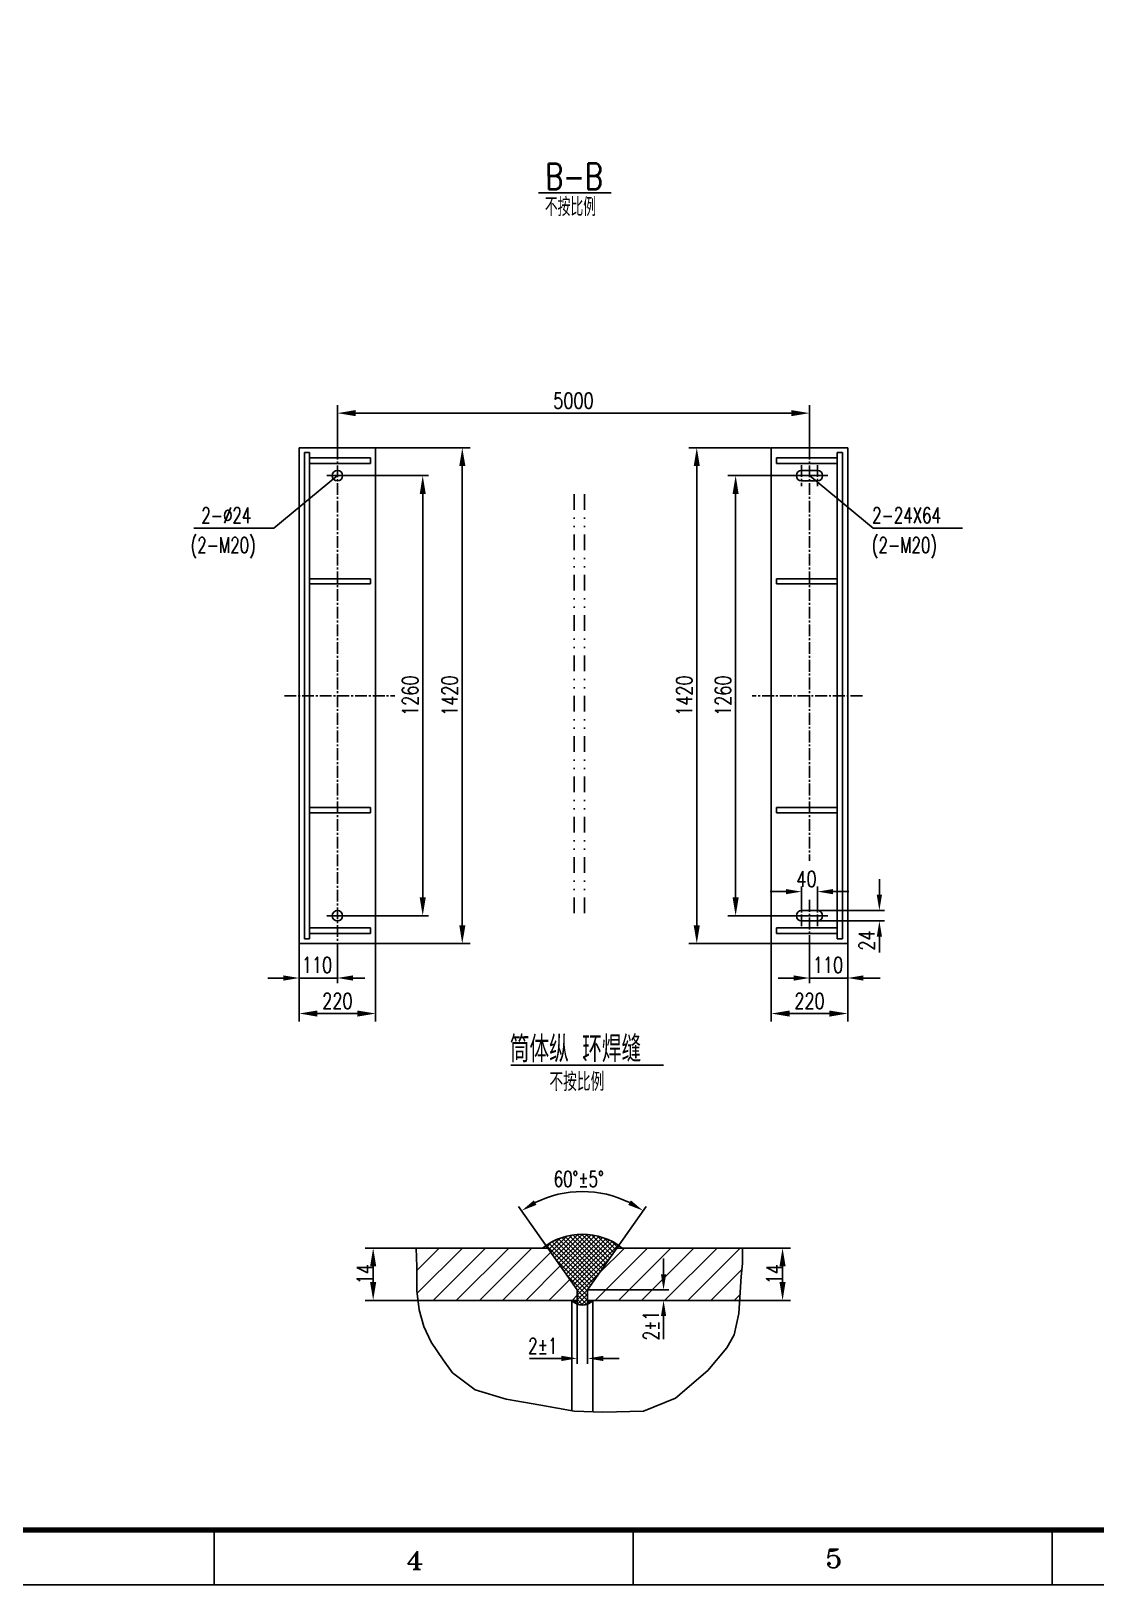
# Model space of a CAD drawing. Extents: x 0 to 1476, y -3 to 841.
# Drawn here: x 865.4 to 1068.6, y -2.5 to 294.1 of the extents above; entities that cross this region are included whole.
import ezdxf

# ---------------------------------------------------------------- set-up
doc = ezdxf.new("R2010")
doc.units = 0
doc.header["$LTSCALE"] = 3
doc.header["$MEASUREMENT"] = 0
for name, pattern in [('CENTER', [2, 1.25, -0.25, 0.25, -0.25]), ('CENTER2', [1.125, 0.75, -0.125, 0.125, -0.125]), ('DIVIDE', [1.25, 0.5, -0.25, 0, -0.25, 0, -0.25]), ('DIVIDEX2', [2.5, 1, -0.5, 0, -0.5, 0, -0.5])]:
    doc.linetypes.add(name, pattern=pattern)
doc.layers.get('0').update_dxf_attribs({"linetype": 'CONTINUOUS'})
doc.layers.get('DEFPOINTS').update_dxf_attribs({"linetype": 'CONTINUOUS'})
for name, color, linetype in [('1', 2, 'CONTINUOUS'), ('2', 1, 'CONTINUOUS'), ('3', 2, 'CENTER'), ('6', 6, 'DIVIDE'), ('BORDER', 7, 'CONTINUOUS')]:
    doc.layers.add(name, color=color, linetype=linetype)
doc.styles.add('HZTXT', font='romans', dxfattribs={"width": 0.75, "bigfont": 'HZTXT'})
doc.dimstyles.new('A', dxfattribs={"dimtxt": 3.5, "dimasz": 3.5, "dimexe": 1.5, "dimexo": 0.0625, "dimgap": 0.09, "dimtad": 1, "dimdec": 4, "dimzin": 0, "dimtxsty": 'HZTXT', "dimcen": 0.09, "dimclrd": 3, "dimclre": 3, "dimclrt": 3, "dimazin": 3, "dimtol": 1, "dimtp": 2, "dimtm": 2, "dimtfac": 0.571429, "dimtdec": 4, "dimtix": 1, "dimtofl": 0, "dimtmove": 0, "dimatfit": 3, "dimtolj": 1, "dimtzin": 0})

# ---------------------------------------------------------------- blocks, each defined once
blk = doc.blocks.new('*D81')
at = {"linetype": 'BYBLOCK'}
for p, q in [((1219.11, 463.33), (1219.11, 471.36)), ((1222.61, 469.86), (1305.73, 469.86)), ((1309.23, 463.33), (1309.23, 471.36))]:
    blk.add_line(p, q, dxfattribs=at)
for points in [[(1222.61, 470.45), (1222.61, 469.28), (1219.11, 469.86)], [(1305.73, 470.45), (1305.73, 469.28), (1309.23, 469.86)]]:
    blk.add_solid(points, dxfattribs=at)
at = {"layer": 'DEFPOINTS', "color": 0, "linetype": 'BYBLOCK'}
for p in [(1309.23, 469.86), (1219.11, 463.26), (1309.23, 463.26)]:
    blk.add_point(p, dxfattribs=at)
at = {"linetype": 'BYBLOCK', "insert": (1264.17, 472.26), "char_height": 3, "attachment_point": 5, "style": 'HZTXT'}
blk.add_mtext('\\A1;5000', dxfattribs=at)
blk = doc.blocks.new('*D47')
at = {"linetype": 'BYBLOCK'}
for p, q in [((3916, 1155.93), (3929.95, 1155.93)), ((3928.45, 1149.43), (3928.45, 1152.43)), ((3914.84, 1145.93), (3929.95, 1145.93))]:
    blk.add_line(p, q, dxfattribs=at)
for points in [[(3927.86, 1152.43), (3929.03, 1152.43), (3928.45, 1155.93)], [(3927.86, 1149.43), (3929.03, 1149.43), (3928.45, 1145.93)]]:
    blk.add_solid(points, dxfattribs=at)
at = {"layer": 'DEFPOINTS', "color": 0, "linetype": 'BYBLOCK'}
for p in [(3915.94, 1155.93), (3928.45, 1155.93), (3914.78, 1145.93)]:
    blk.add_point(p, dxfattribs=at)
at = {"linetype": 'BYBLOCK', "insert": (3926.86, 1150.93), "char_height": 3, "attachment_point": 5, "rotation": 90, "style": 'HZTXT'}
blk.add_mtext('\\A1;14', dxfattribs=at)
blk = doc.blocks.new('*D54')
at = {"linetype": 'BYBLOCK'}
for p, q in [((1306.67, 457.93), (1293.63, 457.93)), ((1295.13, 377.43), (1295.13, 454.43)), ((1306.67, 373.93), (1293.63, 373.93))]:
    blk.add_line(p, q, dxfattribs=at)
for points in [[(1294.54, 454.43), (1295.71, 454.43), (1295.13, 457.93)], [(1294.54, 377.43), (1295.71, 377.43), (1295.13, 373.93)]]:
    blk.add_solid(points, dxfattribs=at)
at = {"layer": 'DEFPOINTS', "color": 0, "linetype": 'BYBLOCK'}
for p in [(1295.13, 457.93), (1306.73, 457.93), (1306.73, 373.93)]:
    blk.add_point(p, dxfattribs=at)
at = {"linetype": 'BYBLOCK', "insert": (1292.73, 415.93), "char_height": 3, "attachment_point": 5, "rotation": 90, "style": 'HZTXT'}
blk.add_mtext('\\A1;1260', dxfattribs=at)
blk = doc.blocks.new('*D55')
at = {"linetype": 'BYBLOCK'}
for p, q in [((1301.8, 463.26), (1286.21, 463.26)), ((1287.71, 459.76), (1287.71, 372.1)), ((1301.8, 368.6), (1286.21, 368.6))]:
    blk.add_line(p, q, dxfattribs=at)
for points in [[(1287.12, 459.76), (1288.29, 459.76), (1287.71, 463.26)], [(1287.12, 372.1), (1288.29, 372.1), (1287.71, 368.6)]]:
    blk.add_solid(points, dxfattribs=at)
at = {"layer": 'DEFPOINTS', "color": 0, "linetype": 'BYBLOCK'}
for p in [(1301.87, 463.26), (1287.71, 368.6), (1301.87, 368.6)]:
    blk.add_point(p, dxfattribs=at)
at = {"linetype": 'BYBLOCK', "insert": (1285.31, 415.93), "char_height": 3, "attachment_point": 5, "rotation": 90, "style": 'HZTXT'}
blk.add_mtext('\\A1;1420', dxfattribs=at)
blk = doc.blocks.new('*D83')
at = {"linetype": 'BYBLOCK'}
for p, q in [((1211.81, 368.54), (1211.81, 353.76)), ((1226.41, 368.54), (1226.41, 353.76)), ((1215.31, 355.26), (1222.91, 355.26))]:
    blk.add_line(p, q, dxfattribs=at)
for points in [[(1215.31, 355.84), (1215.31, 354.67), (1211.81, 355.26)], [(1222.91, 355.84), (1222.91, 354.67), (1226.41, 355.26)]]:
    blk.add_solid(points, dxfattribs=at)
at = {"layer": 'DEFPOINTS', "color": 0, "linetype": 'BYBLOCK'}
for p in [(1211.81, 368.6), (1226.41, 368.6), (1226.41, 355.26)]:
    blk.add_point(p, dxfattribs=at)
at = {"linetype": 'BYBLOCK', "insert": (1219.11, 357.66), "char_height": 3, "attachment_point": 5, "style": 'HZTXT'}
blk.add_mtext('\\A1;220', dxfattribs=at)
blk = doc.blocks.new('*D46')
at = {"linetype": 'BYBLOCK'}
for p, q in [((3861.68, 1155.93), (3848.8, 1155.93)), ((3850.3, 1149.43), (3850.3, 1152.43)), ((3861.68, 1145.93), (3848.8, 1145.93))]:
    blk.add_line(p, q, dxfattribs=at)
for points in [[(3849.71, 1152.43), (3850.88, 1152.43), (3850.3, 1155.93)], [(3849.71, 1149.43), (3850.88, 1149.43), (3850.3, 1145.93)]]:
    blk.add_solid(points, dxfattribs=at)
at = {"layer": 'DEFPOINTS', "color": 0, "linetype": 'BYBLOCK'}
for p in [(3850.3, 1155.93), (3861.75, 1155.93), (3861.75, 1145.93)]:
    blk.add_point(p, dxfattribs=at)
at = {"linetype": 'BYBLOCK', "insert": (3848.71, 1150.93), "char_height": 3, "attachment_point": 5, "rotation": 90, "style": 'HZTXT'}
blk.add_mtext('\\A1;14', dxfattribs=at)
blk = doc.blocks.new('*D53')
at = {"linetype": 'BYBLOCK'}
for p, q in [((1226.47, 463.26), (1244.45, 463.26)), ((1242.95, 372.1), (1242.95, 459.76)), ((1226.47, 368.6), (1244.45, 368.6))]:
    blk.add_line(p, q, dxfattribs=at)
for points in [[(1242.37, 459.76), (1243.54, 459.76), (1242.95, 463.26)], [(1242.37, 372.1), (1243.54, 372.1), (1242.95, 368.6)]]:
    blk.add_solid(points, dxfattribs=at)
at = {"layer": 'DEFPOINTS', "color": 0, "linetype": 'BYBLOCK'}
for p in [(1226.41, 463.26), (1242.95, 463.26), (1226.41, 368.6)]:
    blk.add_point(p, dxfattribs=at)
at = {"linetype": 'BYBLOCK', "insert": (1240.55, 415.93), "char_height": 3, "attachment_point": 5, "rotation": 90, "style": 'HZTXT'}
blk.add_mtext('\\A1;1420', dxfattribs=at)
blk = doc.blocks.new('*D52')
at = {"linetype": 'BYBLOCK'}
for p, q in [((1220.11, 457.93), (1236.5, 457.93)), ((1235.4, 377.43), (1235.4, 454.43)), ((1220.11, 373.93), (1236.5, 373.93))]:
    blk.add_line(p, q, dxfattribs=at)
for points in [[(1234.82, 454.43), (1235.98, 454.43), (1235.4, 457.93)], [(1234.82, 377.43), (1235.98, 377.43), (1235.4, 373.93)]]:
    blk.add_solid(points, dxfattribs=at)
at = {"layer": 'DEFPOINTS', "color": 0, "linetype": 'BYBLOCK'}
for p in [(1220.11, 457.93), (1235.4, 457.93), (1220.11, 373.93)]:
    blk.add_point(p, dxfattribs=at)
at = {"linetype": 'BYBLOCK', "insert": (1233, 415.93), "char_height": 3, "attachment_point": 5, "rotation": 90, "style": 'HZTXT'}
blk.add_mtext('\\A1;1260', dxfattribs=at)
blk = doc.blocks.new('*D82')
at = {"linetype": 'BYBLOCK'}
for p, q in [((1301.93, 368.47), (1301.93, 353.76)), ((1316.53, 368.47), (1316.53, 353.76)), ((1305.43, 355.26), (1313.03, 355.26))]:
    blk.add_line(p, q, dxfattribs=at)
for points in [[(1305.43, 355.84), (1305.43, 354.67), (1301.93, 355.26)], [(1313.03, 355.84), (1313.03, 354.67), (1316.53, 355.26)]]:
    blk.add_solid(points, dxfattribs=at)
at = {"layer": 'DEFPOINTS', "color": 0, "linetype": 'BYBLOCK'}
for p in [(1301.93, 368.54), (1316.53, 368.54), (1316.53, 355.26)]:
    blk.add_point(p, dxfattribs=at)
at = {"linetype": 'BYBLOCK', "insert": (1309.23, 357.66), "char_height": 3, "attachment_point": 5, "style": 'HZTXT'}
blk.add_mtext('\\A1;220', dxfattribs=at)

msp = doc.modelspace()

# ---------------------------------------------------------------- hatches: boundary and pattern name
at = {"layer": '1', "linetype": 'BYBLOCK'}
h = msp.add_hatch(dxfattribs=at)
h.set_pattern_fill('ANSI37', color=2, scale=5, style=0)
h.set_pattern_definition([(45, (-3976.99094, 559.72536), (-0.44194174, 0.44194174), []), (135, (-3976.99094, 559.72536), (-0.44194174, -0.44194174), [])])
h.paths.add_polyline_path([(963.66345, 62.27053), (964.00231, 61.7866), (969.60397, 53.7866), (969.60397, 51.09141, 0.192205921), (971.60397, 51.09141), (971.60397, 53.7866), (977.20563, 61.7866), (977.54448, 62.27053, 0.308566234)])
h.paths.add_polyline_path([(964.00231, 61.7866), (963.66345, 62.27053, 0.016634448), (963.00231, 61.7866)])
h.paths.add_polyline_path([(978.20563, 61.7866, 0.016634448), (977.54448, 62.27053), (977.20563, 61.7866)])
h.paths.add_polyline_path([(971.60397, 51.7866), (971.60397, 51.09141, 0.114350255), (972.60397, 51.7866)], flags=16)
h.paths.add_polyline_path([(968.60397, 51.7866, 0.114350255), (969.60397, 51.09141), (969.60397, 51.7866)], flags=17)

# ---------------------------------------------------------------- linework, layer by layer
at = {"color": 3, "linetype": 'BYBLOCK'}
for p, q in [((1012.45812, 126.21313), (1012.45812, 130.81027)), ((1015.45812, 126.21313), (1015.45812, 130.81027)), ((1027.2957, 129.21313), (1027.2957, 132.21313)), ((1009.45812, 129.81027), (1006.45812, 129.81027)), ((1018.45812, 129.81027), (1021.45812, 129.81027)), ((1015.45812, 126.21313), (1028.2957, 126.21313)), ((1015.45812, 124.21313), (1028.2957, 124.21313)), ((1027.2957, 121.21313), (1027.2957, 118.21313)), ((964.00231, 61.7866), (958.43897, 69.73187)), ((977.20563, 61.7866), (982.76897, 69.73187)), ((986.09791, 56.7866), (986.09791, 59.7866)), ((969.60397, 53.7866), (969.60397, 39.70859)), ((971.60397, 53.7866), (987.09791, 53.7866)), ((971.60397, 53.7866), (971.60397, 39.70859)), ((972.60397, 51.7866), (987.09791, 51.7866)), ((986.09791, 48.7866), (986.09791, 44.38986)), ((966.60397, 40.70859), (960.51167, 40.70859)), ((974.60397, 40.70859), (977.60397, 40.70859))]:
    msp.add_line(p, q, dxfattribs=at)
at = {"linetype": 'BYBLOCK'}
for p, q in [((916.53787, 119.8173), (916.53787, 112.32359)), ((923.83787, 119.8798), (923.83787, 112.32359)), ((1013.95812, 119.8173), (1013.95812, 112.32359)), ((1021.25812, 119.8173), (1021.25812, 112.32359)), ((913.53787, 113.32359), (910.53787, 113.32359)), ((916.53787, 113.32359), (923.83787, 113.32359)), ((926.83787, 113.32359), (929.09547, 113.32359)), ((1010.95812, 113.32359), (1007.95812, 113.32359)), ((1013.95812, 113.32359), (1021.25812, 113.32359)), ((1024.25812, 113.32359), (1027.43104, 113.32359))]:
    msp.add_line(p, q, dxfattribs=at)
at = {"color": 3, "linetype": 'BYBLOCK'}
msp.add_arc((970.60397, 52.35845), 20.20903, 63.5133001, 116.4866999, dxfattribs=at)
for points in [[(1009.45812, 130.31027), (1009.45812, 129.31027), (1012.45812, 129.81027)], [(1018.45812, 130.31027), (1018.45812, 129.31027), (1015.45812, 129.81027)], [(1026.7957, 129.21313), (1027.7957, 129.21313), (1027.2957, 126.21313)], [(1026.7957, 121.21313), (1027.7957, 121.21313), (1027.2957, 124.21313)], [(961.84654, 70.01657), (961.33534, 70.87603), (959.01254, 68.91272)], [(979.87259, 70.87603), (979.3614, 70.01657), (982.19539, 68.91272)], [(985.59791, 56.7866), (986.59791, 56.7866), (986.09791, 53.7866)], [(985.59791, 48.7866), (986.59791, 48.7866), (986.09791, 51.7866)], [(966.60397, 41.20859), (966.60397, 40.20859), (969.60397, 40.70859)], [(974.60397, 41.20859), (974.60397, 40.20859), (971.60397, 40.70859)]]:
    msp.add_solid(points, dxfattribs=at)
at = {"linetype": 'BYBLOCK'}
for points in [[(913.53787, 113.82359), (913.53787, 112.82359), (916.53787, 113.32359)], [(926.83787, 113.82359), (926.83787, 112.82359), (923.83787, 113.32359)], [(1010.95812, 113.82359), (1010.95812, 112.82359), (1013.95812, 113.32359)], [(1024.25812, 113.82359), (1024.25812, 112.82359), (1021.25812, 113.32359)]]:
    msp.add_solid(points, dxfattribs=at)
at = {"layer": '1', "color": 2}
msp.add_line((962.2061, 263.19499), (976.1026, 263.19499), dxfattribs=at)
at = {"layer": '1', "color": 2, "linetype": 'BYBLOCK'}
for p, q in [((923.83787, 209.21313), (911.67706, 199.20387)), ((921.83787, 209.21313), (925.83787, 209.21313)), ((1014.45812, 209.21313), (1010.45812, 209.21313)), ((1015.95812, 209.21313), (1011.95812, 209.21313)), ((1013.45812, 209.21313), (1017.45812, 209.21313)), ((1013.95812, 209.21313), (1026.11893, 199.20387)), ((911.67706, 199.20387), (896.43603, 199.20387)), ((1026.11893, 199.20387), (1043.13652, 199.20387)), ((921.83787, 125.21313), (925.83787, 125.21313)), ((1014.45812, 125.21313), (1010.45812, 125.21313)), ((1015.95812, 125.21313), (1011.95812, 125.21313)), ((1013.45812, 125.21313), (1017.45812, 125.21313)), ((970.87529, 98.16378), (971.33417, 97.5642)), ((956.95723, 96.66842), (986.10923, 96.66842)), ((938.85659, 61.7866), (938.99563, 58.17335)), ((938.99563, 57.50622), (943.27601, 61.7866)), ((939.05537, 53.14654), (947.69543, 61.7866)), ((942.11485, 51.7866), (952.11485, 61.7866)), ((946.53426, 51.7866), (956.53426, 61.7866)), ((950.95368, 51.7866), (960.95368, 61.7866)), ((955.3731, 51.7866), (964.56685, 60.98035)), ((973.05077, 51.7866), (983.05077, 61.7866)), ((973.87565, 57.0309), (978.63135, 61.7866)), ((977.47019, 51.7866), (987.47019, 61.7866)), ((981.8896, 51.7866), (991.8896, 61.7866)), ((986.30902, 51.7866), (996.30902, 61.7866)), ((990.72844, 51.7866), (1000.72844, 61.7866)), ((999.11177, 60.16993), (1000.72844, 61.7866)), ((1001.14333, 58.85574), (1001.14333, 61.81279)), ((938.99563, 58.17335), (938.99563, 53.62406)), ((959.79252, 51.7866), (966.38693, 58.38101)), ((995.14786, 51.7866), (1001.03588, 57.67462)), ((1000.46039, 49.30223), (1000.9157, 56.35364)), ((1000.9157, 56.35364), (1001.14333, 58.85574)), ((938.99563, 53.62406), (939.45092, 49.98462)), ((964.21193, 51.7866), (968.207, 55.78167)), ((968.63135, 51.7866), (969.60397, 52.75921)), ((999.56727, 51.7866), (1000.69353, 52.91285)), ((939.45092, 49.98462), (940.36151, 46.80012)), ((999.5498, 45.20787), (1000.46039, 49.30223)), ((940.36151, 46.80012), (941.72739, 43.84308)), ((998.18392, 42.70576), (999.5498, 45.20787)), ((941.72739, 43.84308), (944.00387, 40.43111)), ((994.54156, 38.38393), (998.18392, 42.70576)), ((944.00387, 40.43111), (945.82504, 37.929)), ((945.82504, 37.929), (950.15034, 34.7445)), ((988.39509, 33.15225), (994.54156, 38.38393)), ((950.15034, 34.7445), (956.06917, 32.92478)), ((956.06917, 32.92478), (962.67094, 31.78746)), ((982.24861, 30.65014), (988.39509, 33.15225)), ((962.67094, 31.78746), (969.04506, 30.65014)), ((969.04506, 30.65014), (974.50861, 30.42267)), ((974.50861, 30.42267), (982.24861, 30.65014))]:
    msp.add_line(p, q, dxfattribs=at)
at = {"layer": '2', "color": 1}
for p, q in [((916.53787, 214.54647), (916.53787, 119.8798)), ((916.53787, 214.54647), (931.13787, 214.54647)), ((917.53787, 214.54647), (916.53787, 214.54647)), ((917.53787, 213.64014), (917.53787, 120.78613)), ((917.53787, 213.64014), (918.53787, 213.64014)), ((918.53787, 213.64014), (918.53787, 120.78613)), ((931.13787, 214.54647), (931.13787, 119.8798)), ((1006.65812, 214.54647), (1006.65812, 119.8798)), ((1021.25812, 214.54647), (1006.65812, 214.54647)), ((1019.25812, 213.64014), (1019.25812, 120.78613)), ((1020.25812, 213.64014), (1019.25812, 213.64014)), ((1020.25812, 214.54647), (1021.25812, 214.54647)), ((1020.25812, 213.64014), (1020.25812, 120.78613)), ((1021.25812, 214.54647), (1021.25812, 119.8798)), ((918.53787, 212.59331), (930.13787, 212.59331)), ((918.53787, 211.54647), (930.13787, 211.54647)), ((930.13787, 212.59331), (930.13787, 211.54647)), ((930.13787, 212.59331), (930.13787, 211.54647)), ((930.13787, 211.54647), (930.13787, 212.59331)), ((1007.65812, 211.54647), (1007.65812, 212.59331)), ((1007.65812, 212.59331), (1007.65812, 211.54647)), ((1019.25812, 212.59331), (1007.65812, 212.59331)), ((1007.65812, 212.59331), (1007.65812, 211.54647)), ((1019.25812, 211.54647), (1007.65812, 211.54647)), ((918.53787, 189.54647), (930.13787, 189.54647)), ((918.53787, 188.54647), (930.13787, 188.54647)), ((930.13787, 189.54647), (930.13787, 188.54647)), ((1007.65812, 189.54647), (1007.65812, 188.54647)), ((1019.25812, 189.54647), (1007.65812, 189.54647)), ((1019.25812, 188.54647), (1007.65812, 188.54647)), ((918.53787, 145.8798), (930.13787, 145.8798)), ((930.13787, 145.8798), (930.13787, 144.8798)), ((1019.25812, 145.8798), (1007.65812, 145.8798)), ((1007.65812, 145.8798), (1007.65812, 144.8798)), ((918.53787, 144.8798), (930.13787, 144.8798)), ((1019.25812, 144.8798), (1007.65812, 144.8798)), ((918.53787, 122.8798), (930.13787, 122.8798)), ((918.53787, 121.83296), (930.13787, 121.83296)), ((930.13787, 121.83296), (930.13787, 122.8798)), ((930.13787, 122.8798), (930.13787, 121.83296)), ((1007.65812, 121.83296), (1007.65812, 122.8798)), ((1019.25812, 122.8798), (1007.65812, 122.8798)), ((1007.65812, 122.8798), (1007.65812, 121.83296)), ((1007.65812, 121.83296), (1007.65812, 122.8798)), ((1019.25812, 122.8798), (1007.65812, 122.8798)), ((1007.65812, 121.83296), (1007.65812, 122.8798)), ((1007.65812, 122.8798), (1007.65812, 121.83296)), ((1019.25812, 121.83296), (1007.65812, 121.83296)), ((1019.25812, 121.83296), (1007.65812, 121.83296)), ((916.53787, 119.8798), (931.13787, 119.8798)), ((917.53787, 120.78613), (918.53787, 120.78613)), ((1021.25812, 119.8798), (1006.65812, 119.8798)), ((1020.25812, 120.78613), (1019.25812, 120.78613)), ((1021.25812, 119.8798), (1020.25812, 119.8798)), ((1021.25812, 119.8798), (1020.25812, 119.8798)), ((1021.25812, 119.8798), (1020.25812, 119.8798)), ((1020.25812, 119.8798), (1021.25812, 119.8798))]:
    msp.add_line(p, q, dxfattribs=at)
at = {"layer": '2', "color": 1, "linetype": 'BYBLOCK'}
for p, q in [((1012.45812, 210.21313), (1015.45812, 210.21313)), ((1012.45812, 208.21313), (1015.45812, 208.21313)), ((1012.45812, 126.21313), (1015.45812, 126.21313)), ((1012.45812, 124.21313), (1015.45812, 124.21313)), ((938.85659, 61.7866), (964.00231, 61.7866)), ((969.60397, 53.7866), (964.00231, 61.7866)), ((971.60397, 53.7866), (977.20563, 61.7866)), ((977.20563, 61.7866), (1001.14333, 61.7866)), ((969.60397, 51.7866), (969.60397, 53.7866)), ((971.60397, 51.7866), (971.60397, 53.7866)), ((939.2255, 51.7866), (969.60397, 51.7866)), ((968.60397, 51.7866), (968.60397, 30.72884)), ((971.60397, 51.7866), (1000.62081, 51.7866)), ((972.60397, 51.7866), (972.60397, 30.50197))]:
    msp.add_line(p, q, dxfattribs=at)
for centre in [(923.83787, 209.21313), (923.83787, 125.21313)]:
    msp.add_circle(centre, 1, dxfattribs=at)
for centre, radius, start, end in [((1012.45812, 209.21313), 1, 90, 270), ((1015.45812, 209.21313), 1, 270, 90), ((1012.45812, 125.21313), 1, 90, 270), ((1015.45812, 125.21313), 1, 270, 90), ((970.60397, 52.09494), 12.3172, 51.891098, 128.108902), ((970.60397, 53.59668), 2.69748, 222.1463845, 317.8536155)]:
    msp.add_arc(centre, radius, start, end, dxfattribs=at)
at = {"layer": '3', "color": 2, "linetype": 'CENTER2'}
for p, q in [((923.83787, 214.54647), (923.83787, 119.8798)), ((1013.95812, 214.54647), (1013.95812, 135.66604)), ((1012.45812, 211.21313), (1012.45812, 207.21313)), ((1015.45812, 211.21313), (1015.45812, 207.21313)), ((913.73747, 167.21313), (934.79175, 167.21313)), ((1024.05853, 167.21313), (1003.00424, 167.21313)), ((1013.95812, 128.22787), (1013.95812, 119.8798)), ((1012.45812, 123.21313), (1012.45812, 127.21313)), ((1015.45812, 123.21313), (1015.45812, 127.21313))]:
    msp.add_line(p, q, dxfattribs=at)
at = {"layer": '6', "color": 6, "linetype": 'DIVIDEX2'}
for p, q in [((969.0388, 125.70257), (969.0388, 205.70257)), ((971.0388, 125.70257), (971.0388, 205.70257))]:
    msp.add_line(p, q, dxfattribs=at)
at = {"layer": 'BORDER'}
for p, q in [((900.2913, 7.97707), (900.2913, -2.52293)), ((980.2913, 7.97707), (980.2913, -2.52293)), ((1060.2913, 7.97707), (1060.2913, -2.52293)), ((634.7913, -2.52293), (1475.7913, -2.52293))]:
    msp.add_line(p, q, dxfattribs=at)
at = {"layer": 'BORDER', "color": 7}
for p, q in [((939.12993, 3.9472), (937.31166, 1.43192)), ((938.79658, 3.43202), (938.79658, 0.43187)), ((938.97841, 3.61385), (938.97841, 0.6137)), ((939.12993, 3.9472), (939.12993, 0.43187)), ((1017.77574, 4.28055), (1017.44239, 2.6138)), ((1017.77574, 4.28055), (1019.44249, 4.28055)), ((1017.77574, 4.09872), (1019.10914, 4.09872)), ((1017.77574, 3.9472), (1018.44244, 3.9472)), ((1017.77574, 2.94715), (1018.26062, 3.09867)), ((1018.26062, 3.09867), (1018.77579, 3.09867)), ((1018.44244, 3.9472), (1019.10914, 4.09872)), ((1018.77579, 3.09867), (1019.26067, 2.94715)), ((1018.77579, 3.09867), (1019.10914, 2.94715)), ((1019.10914, 4.09872), (1019.44249, 4.28055)), ((1019.10914, 4.09872), (1019.13945, 4.09872)), ((1019.44249, 4.28055), (1019.4728, 4.28055)), ((1019.44249, 4.28055), (1019.4728, 4.28055)), ((937.31166, 1.43192), (939.97846, 1.43192)), ((938.31171, 0.43187), (939.64511, 0.43187)), ((938.79658, 0.6137), (938.46323, 0.43187)), ((938.46323, 0.43187), (938.49354, 0.43187)), ((938.79658, 0.76522), (938.64506, 0.43187)), ((938.64506, 0.43187), (938.67536, 0.43187)), ((938.79658, 0.43187), (938.82689, 0.43187)), ((938.97841, 0.6137), (939.00871, 0.6137)), ((939.12993, 0.76522), (939.31176, 0.43187)), ((939.12993, 0.6137), (939.46328, 0.43187)), ((939.12993, 0.43187), (939.16024, 0.43187)), ((939.31176, 0.43187), (939.34206, 0.43187)), ((939.46328, 0.43187), (939.49359, 0.43187)), ((939.64511, 0.43187), (939.67541, 0.43187)), ((939.97846, 1.43192), (940.00876, 1.43192)), ((1017.44239, 2.6138), (1017.77574, 2.94715)), ((1017.44239, 1.61375), (1017.59392, 1.76527)), ((1017.44239, 1.43192), (1017.44239, 1.61375)), ((1017.59392, 1.09857), (1017.44239, 1.43192)), ((1017.59392, 1.76527), (1017.77574, 1.76527)), ((1017.59392, 1.61375), (1017.59392, 1.43192)), ((1017.77574, 1.61375), (1017.59392, 1.61375)), ((1017.59392, 1.61375), (1017.62422, 1.61375)), ((1017.59392, 1.43192), (1017.77574, 1.43192)), ((1017.77574, 1.2804), (1017.59392, 1.2804)), ((1017.59392, 1.2804), (1017.62422, 1.2804)), ((1017.77574, 0.94705), (1017.59392, 1.09857)), ((1017.77574, 1.76527), (1017.92727, 1.61375)), ((1017.77574, 1.43192), (1017.77574, 1.61375)), ((1017.92727, 1.43192), (1017.77574, 1.2804)), ((1018.26062, 0.76522), (1017.77574, 0.94705)), ((1017.92727, 1.61375), (1017.92727, 1.43192)), ((1018.77579, 0.76522), (1018.26062, 0.76522)), ((1019.26067, 0.94705), (1018.77579, 0.76522)), ((1019.10914, 0.94705), (1018.77579, 0.76522)), ((1018.77579, 0.76522), (1018.8061, 0.76522)), ((1019.10914, 2.94715), (1019.26067, 2.76532)), ((1019.26067, 1.09857), (1019.10914, 0.94705)), ((1019.26067, 2.94715), (1019.59402, 2.6138)), ((1019.26067, 2.76532), (1019.44249, 2.28045)), ((1019.44249, 1.61375), (1019.26067, 1.09857)), ((1019.59402, 1.2804), (1019.26067, 0.94705)), ((1019.44249, 2.6138), (1019.59402, 2.28045)), ((1019.44249, 2.28045), (1019.44249, 1.61375)), ((1019.59402, 1.61375), (1019.44249, 1.2804)), ((1019.44249, 1.2804), (1019.4728, 1.2804)), ((1019.59402, 2.6138), (1019.77584, 2.09862)), ((1019.59402, 2.28045), (1019.59402, 1.61375)), ((1019.77584, 1.76527), (1019.59402, 1.2804)), ((1019.77584, 2.09862), (1019.77584, 1.76527))]:
    msp.add_line(p, q, dxfattribs=at)
at = {"layer": 'BORDER', "const_width": 1}
msp.add_lwpolyline([(660.2913, 7.97707), (1465.2913, 7.97707), (1465.2913, 580.97707), (660.2913, 580.97707)], close=True, dxfattribs=at)
at = {"layer": 'DEFPOINTS', "color": 0, "linetype": 'BYBLOCK'}
for p in [(1015.45812, 129.81027), (1012.45812, 126.21313), (1015.45812, 126.21313), (1015.45812, 126.21313), (1015.45812, 124.21313), (1027.2957, 124.21313), (916.53787, 119.8173), (923.83787, 119.8798), (1013.95812, 119.8173), (1021.25812, 119.8173), (923.83787, 113.32359), (1021.25812, 113.32359), (974.69059, 72.14998), (964.00231, 61.7866), (977.20563, 61.7866), (969.60397, 53.7866), (969.60397, 53.7866), (971.60397, 53.7866), (971.60397, 53.7866), (971.60397, 53.7866), (986.09791, 53.7866), (972.60397, 51.7866), (971.60397, 40.70859)]:
    msp.add_point(p, dxfattribs=at)

# ---------------------------------------------------------------- texts
at = {"linetype": 'BYBLOCK', "char_height": 3, "attachment_point": 5, "style": 'HZTXT'}
for insert in [(919.93654, 115.82359), (1017.48571, 115.82359)]:
    msp.add_mtext('\\A1;110', dxfattribs=dict(at, insert=insert))
at = {"layer": '1', "color": 3, "linetype": 'BYBLOCK', "style": 'HZTXT'}
for s, height, rotation, width, p in [('B-B', 5, 0.146251, 0.75, (963.53165, 263.81495)), ('筒体纵 环焊缝', 5, 0.146251, 0.75, (956.76326, 97.21751)), ('不按比例', 3.5, 0.146251, 0.75, (964.31019, 91.73978)), ('2%%p1', 3, 90, 0.7, (985.19791, 44.16855))]:
    msp.add_text(s, height=height, rotation=rotation, dxfattribs=dict(at, width=width)).set_placement(p)
at = {"layer": '1', "color": 3, "linetype": 'BYBLOCK', "style": 'HZTXT', "width": 0.7}
for s, height, p in [('不按比例', 3.5, (963.42371, 258.75914)), ('2-%%C24', 3, (897.86296, 200.12906)), ('2-24X64', 3, (1025.91489, 200.12906)), ('(2-M20)', 3, (895.82816, 194.45019)), ('(2-M20)', 3, (1025.87914, 194.45019)), ('60%%d%%p5%%d', 3, (965.12956, 73.46748)), ('2%%p1', 3, (960.25634, 41.60859))]:
    msp.add_text(s, height=height, dxfattribs=at).set_placement(p)
at = {"layer": '1', "color": 3, "style": 'HZTXT', "width": 0.75}
msp.add_text('40', height=3, dxfattribs=at).set_placement((1011.45812, 130.71027))
msp.add_text('24', height=3, rotation=90, dxfattribs=at).set_placement((1026.3957, 118.54366))

# ---------------------------------------------------------------- dimensions: what is measured, and where the dimension line sits
at = {"layer": '1'}
for base, p1, p2, text, picture, middle in [((1013.95812, 221.1463), (923.83787, 214.54647), (1013.95812, 214.54647), '5000', '*D81', (968.898, 223.5463)), ((931.13787, 106.5401), (916.53787, 119.8798), (931.13787, 119.8798), '220', '*D83', (923.83787, 108.9401)), ((1021.25812, 106.5401), (1006.65812, 119.8173), (1021.25812, 119.8173), '220', '*D82', (1013.95812, 108.9401))]:
    dim = msp.add_linear_dim(base=base, p1=p1, p2=p2, text=text, dimstyle='A', override={"dimtxt": 3, "dimgap": 0.9, "dimclrd": 256, "dimclre": 256, "dimclrt": 256}, dxfattribs=at)
    dim.commit()
    dim.dimension.update_dxf_attribs({"geometry": picture, "text_midpoint": middle, "insert": (-295.26959, -248.71771)})
for base, p1, p2, text, override, picture, middle, set_off in [((947.68464, 214.54647), (931.13787, 119.8798), (931.13787, 214.54647), '1420', {"dimtxt": 3, "dimgap": 0.9, "dimclrd": 256, "dimclre": 256, "dimclrt": 256}, '*D53', (945.28464, 167.21313), (-295.26959, -248.71771)), ((992.43547, 119.8798), (1006.59562, 214.54647), (1006.59562, 119.8798), '1420', {"dimtxt": 3, "dimgap": 0.9, "dimclrd": 256, "dimclre": 256, "dimclrt": 256}, '*D55', (990.03547, 167.21313), (-295.26959, -248.71771)), ((940.13128, 209.21313), (924.83787, 125.21313), (924.83787, 209.21313), '1260', {"dimtxt": 3, "dimexe": 1.1, "dimexo": 0, "dimgap": 0.9, "dimclrd": 256, "dimclre": 256, "dimclrt": 256}, '*D52', (937.73128, 167.21313), (-295.26959, -248.71771)), ((999.85598, 209.21313), (1011.45812, 125.21313), (1011.45812, 209.21313), '1260', {"dimtxt": 3, "dimgap": 0.9, "dimclrd": 256, "dimclre": 256, "dimclrt": 256}, '*D54', (997.45598, 167.21313), (-295.26959, -248.71771)), ((930.66466, 61.7866), (942.11485, 51.7866), (942.11485, 61.7866), '14', {"dimtxt": 3, "dimclrd": 256, "dimclre": 256, "dimclrt": 256}, '*D46', (929.07466, 56.7866), (-2919.63136, -1094.14658)), ((1008.81501, 61.7866), (995.14786, 51.7866), (996.30902, 61.7866), '14', {"dimtxt": 3, "dimclrd": 256, "dimclre": 256, "dimclrt": 256}, '*D47', (1007.22501, 56.7866), (-2919.63136, -1094.14658))]:
    dim = msp.add_linear_dim(base=base, p1=p1, p2=p2, angle=90, text=text, dimstyle='A', override=override, dxfattribs=at)
    dim.commit()
    dim.dimension.update_dxf_attribs({"geometry": picture, "text_midpoint": middle, "insert": set_off})

doc.saveas('drawing.dxf')
